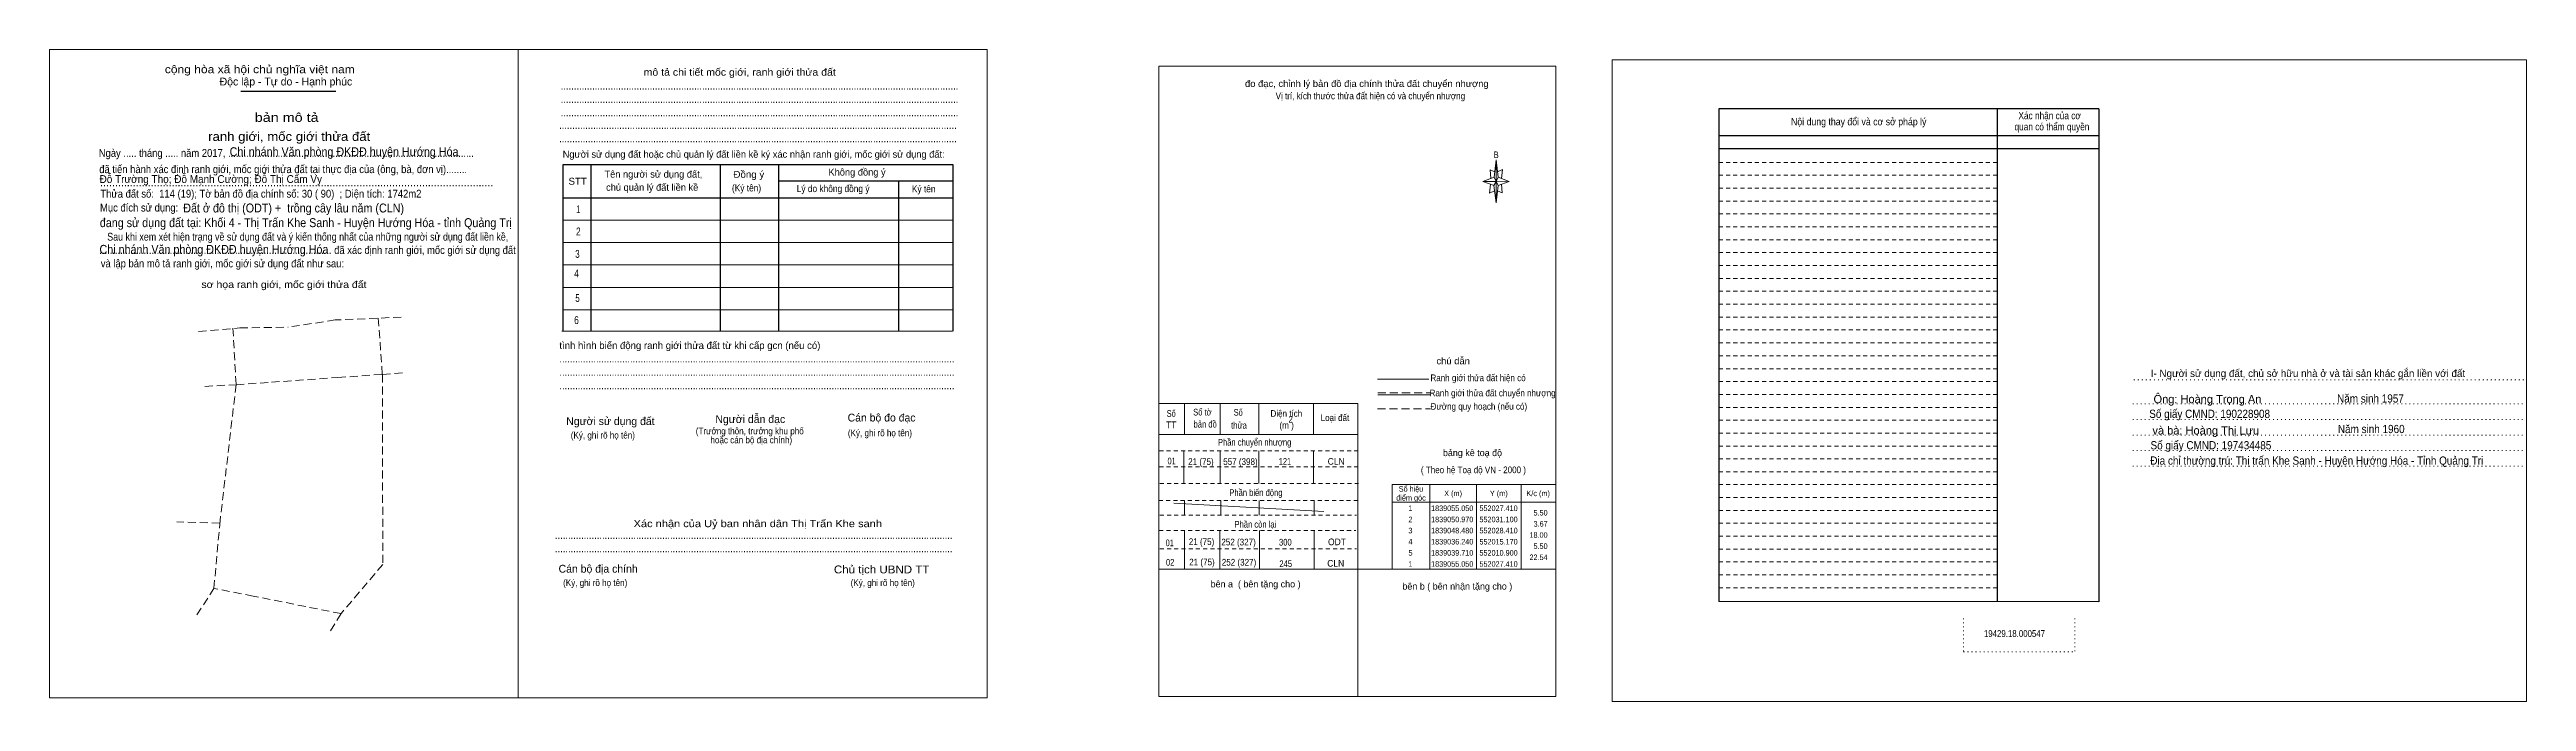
# Model space of a CAD drawing. Header units: metres. Extents: x 549942 to 551767, y 1838001 to 1838294.
# Drawn here: x 549942 to 551053, y 1838001 to 1838294 of the extents above; entities that cross this region are included whole.
import ezdxf
from ezdxf.enums import TextEntityAlignment as Align

# ---------------------------------------------------------------- set-up
doc = ezdxf.new("R2010")
doc.units = ezdxf.units.M
doc.header["$LTSCALE"] = 1.2
for name, pattern in [('DOTTED', [1.5, 0.3, -1.2]), ('MEDIUM_DASHED', [4.5, 3, -1.5]), ('SHORT_DASHED', [2.7, 1.5, -1.2])]:
    doc.linetypes.add(name, pattern=pattern)
for name, color, linetype, lineweight in [('1', 7, 'DOTTED', 13), ('10', 7, 'Continuous', 13), ('18', 7, 'Continuous', 25), ('2', 7, 'SHORT_DASHED', 13), ('28', 7, 'Continuous', 25), ('5', 7, 'Continuous', 13), ('63', 7, 'Continuous', 13), ('7', 7, 'Continuous', 13)]:
    doc.layers.add(name, color=color, linetype=linetype, lineweight=lineweight)
doc.layers.add('25', color=7, linetype='Continuous')

msp = doc.modelspace()

# ---------------------------------------------------------------- linework, layer by layer
at = {"layer": '1'}
for p, q in [((550877.24, 1838145.58), (551053.36, 1838145.58)), ((550876.68, 1838134.78), (551052.76, 1838134.78)), ((550876.68, 1838127.78), (551052.76, 1838127.78)), ((550876.68, 1838120.78), (551052.76, 1838120.78)), ((550876.68, 1838113.78), (551052.76, 1838113.78)), ((550876.68, 1838106.78), (551052.76, 1838106.78)), ((550800.8, 1838038.5), (550800.8, 1838023.5)), ((550850.76, 1838038.5), (550850.76, 1838023.5)), ((550800.8, 1838023.5), (550850.76, 1838023.5))]:
    msp.add_line(p, q, dxfattribs=at)
at = {"layer": '1', "linetype": 'Continuous'}
msp.add_line((550439.85, 1838120.97), (550528.65, 1838120.97), dxfattribs=at)
at = {"layer": '1', "linetype": 'SHORT_DASHED'}
for p, q in [((550439.85, 1838113.77), (550528.65, 1838113.77)), ((550439.85, 1838106.57), (550529.05, 1838106.57)), ((550439.65, 1838091.47), (550528.85, 1838091.47)), ((550440.05, 1838098.97), (550529.25, 1838098.97)), ((550440.05, 1838084.77), (550528.37, 1838084.77)), ((550439.81, 1838077.89), (550528.09, 1838077.89)), ((550440.05, 1838069.79), (550528.33, 1838069.79))]:
    msp.add_line(p, q, dxfattribs=at)
at = {"layer": '1', "linetype": 'Continuous'}
for points in [[(550439.65, 1838286.41), (550617.77, 1838286.41), (550617.77, 1838003.41), (550439.65, 1838003.41)], [(550643, 1838001.22), (551053.4, 1838001.22), (551053.4, 1838289.22), (550643, 1838289.22)], [(550643, 1838289.22), (551053.4, 1838289.22), (551053.4, 1838001.22), (550643, 1838001.22)], [(550643, 1838001.22), (551053.4, 1838001.22), (551053.4, 1838289.22), (550643, 1838289.22)]]:
    msp.add_lwpolyline(points, close=True, dxfattribs=at)
at = {"layer": '10', "linetype": 'MEDIUM_DASHED'}
for p, q in [((550008.55, 1838167.31), (550027.13, 1838168.87)), ((550027.13, 1838168.87), (550048.85, 1838169.19)), ((550089.29, 1838173.27), (550091.11, 1838148.03)), ((550024.05, 1838168.83), (550025.47, 1838143.39)), ((550071.15, 1838146.59), (550091.11, 1838148.03)), ((550091.11, 1838148.03), (550101.69, 1838148.79)), ((550011.45, 1838142.63), (550025.47, 1838143.39)), ((550025.47, 1838143.39), (550018.33, 1838082.51)), ((550018.21, 1838081.23), (549998.87, 1838081.83)), ((550018.33, 1838082.51), (550015.51, 1838051.95)), ((550007.93, 1838040.03), (550015.51, 1838051.95)), ((550072.59, 1838040.63), (550067.05, 1838031.59))]:
    msp.add_line(p, q, dxfattribs=at)
for points in [[(550099.57, 1838173.71), (550070.01, 1838172.43), (550048.85, 1838169.19)], [(550091.11, 1838148.03), (550091.33, 1838062.71), (550072.59, 1838040.63)], [(550025.47, 1838143.39), (550041.43, 1838144.51), (550071.15, 1838146.59)], [(550072.59, 1838040.63), (550033.17, 1838048.51), (550015.51, 1838051.95)]]:
    msp.add_lwpolyline(points, dxfattribs=at)
at = {"layer": '2', "linetype": 'Continuous', "lineweight": 25}
for p, q in [((550861.52, 1838267.14), (550691, 1838267.14)), ((550691, 1838267.14), (550691, 1838046.1)), ((550815.84, 1838267.14), (550815.92, 1838045.94)), ((550861.52, 1838255.06), (550691.2, 1838255.06)), ((550861.52, 1838249.3), (550691.2, 1838249.3))]:
    msp.add_line(p, q, dxfattribs=at)
at = {"layer": '2'}
for p, q in [((550815.84, 1838243.14), (550690.96, 1838243.14)), ((550815.84, 1838237.38), (550690.96, 1838237.38)), ((550815.84, 1838237.38), (550691, 1838237.38)), ((550815.84, 1838231.58), (550691, 1838231.58)), ((550815.84, 1838225.78), (550691, 1838225.78)), ((550815.84, 1838220.02), (550691, 1838220.02)), ((550815.84, 1838214.22), (550691, 1838214.22)), ((550815.84, 1838208.46), (550691, 1838208.46)), ((550815.88, 1838202.66), (550691, 1838202.66)), ((550815.88, 1838196.86), (550691, 1838196.86)), ((550815.88, 1838191.1), (550691, 1838191.1)), ((550815.88, 1838185.3), (550691, 1838185.3)), ((550815.88, 1838179.5), (550691, 1838179.5)), ((550815.88, 1838173.74), (550691, 1838173.74)), ((550815.88, 1838167.94), (550691, 1838167.94)), ((550815.88, 1838162.18), (550691, 1838162.18)), ((550815.88, 1838156.38), (550691, 1838156.38)), ((550815.88, 1838150.58), (550691, 1838150.58)), ((550815.88, 1838144.82), (550691, 1838144.82)), ((550815.88, 1838139.02), (550691, 1838139.02)), ((550815.88, 1838133.22), (550691, 1838133.22)), ((550815.88, 1838127.46), (550691, 1838127.46)), ((550815.92, 1838121.66), (550691, 1838121.66)), ((550815.92, 1838115.86), (550691, 1838115.86)), ((550815.92, 1838110.1), (550691, 1838110.1)), ((550815.92, 1838104.3), (550691, 1838104.3)), ((550815.92, 1838098.54), (550691, 1838098.54)), ((550815.92, 1838092.74), (550691, 1838092.74)), ((550815.92, 1838086.94), (550691, 1838086.94)), ((550815.92, 1838081.18), (550691, 1838081.18)), ((550815.92, 1838075.38), (550691, 1838075.38)), ((550815.92, 1838069.58), (550691, 1838069.58)), ((550815.92, 1838063.82), (550691, 1838063.82)), ((550815.92, 1838058.02), (550691, 1838058.02)), ((550815.92, 1838052.26), (550691, 1838052.26))]:
    msp.add_line(p, q, dxfattribs=at)
at = {"layer": '2', "linetype": 'Continuous', "lineweight": 25}
msp.add_lwpolyline([(550861.52, 1838267.14), (550861.44, 1838045.86), (550691, 1838046.1)], dxfattribs=at)
at = {"layer": '28', "lineweight": 13}
msp.add_line((550446.29, 1838090.15), (550513.63, 1838086.47), dxfattribs=at)
at = {"layer": '5'}
for p, q in [((550590.05, 1838236.57), (550590.97, 1838244.37)), ((550591.85, 1838236.57), (550596.85, 1838234.57)), ((550590.05, 1838232.77), (550585.05, 1838234.57)), ((550591.85, 1838232.77), (550590.97, 1838224.97)), ((550593.65, 1838229.57), (550591.57, 1838230.37)), ((550593.45, 1838233.37), (550593.65, 1838229.57)), ((550537.73, 1838145.93), (550560.73, 1838145.93)), ((550537.93, 1838138.81), (550561.73, 1838138.81)), ((550439.85, 1838134.97), (550528.85, 1838134.97)), ((550451.17, 1838134.97), (550451.17, 1838120.97)), ((550467.17, 1838134.97), (550467.17, 1838120.97)), ((550484.45, 1838134.97), (550484.45, 1838121.27)), ((550509.05, 1838134.97), (550509.05, 1838120.97)), ((550528.85, 1838134.97), (550528.85, 1838003.41)), ((550450.85, 1838113.77), (550450.85, 1838098.97)), ((550467.17, 1838113.77), (550467.17, 1838098.97)), ((550484.45, 1838113.77), (550484.45, 1838098.97)), ((550509.05, 1838113.77), (550509.05, 1838098.97)), ((550451.05, 1838091.47), (550451.05, 1838084.77)), ((550467.37, 1838091.47), (550467.37, 1838084.77)), ((550484.65, 1838091.47), (550484.65, 1838084.77)), ((550509.25, 1838091.47), (550509.25, 1838084.77)), ((550451.09, 1838077.89), (550451.09, 1838060.87)), ((550467.05, 1838077.89), (550467.05, 1838060.87)), ((550484.73, 1838077.89), (550484.73, 1838060.63)), ((550509.29, 1838077.89), (550509.29, 1838060.87)), ((550439.65, 1838060.61), (550617.77, 1838060.61))]:
    msp.add_line(p, q, dxfattribs=at)
at = {"layer": '5', "linetype": 'MEDIUM_DASHED'}
for p, q in [((550537.93, 1838139.81), (550561.53, 1838139.81)), ((550537.73, 1838132.61), (550561.53, 1838132.61))]:
    msp.add_line(p, q, dxfattribs=at)
at = {"layer": '5'}
for points in [[(550590.97, 1838234.57), (550590.05, 1838236.57), (550585.05, 1838234.57)], [(550590.37, 1838238.97), (550588.25, 1838239.77), (550588.57, 1838235.97)], [(550591.65, 1838238.97), (550593.85, 1838239.97), (550593.45, 1838235.97)], [(550588.45, 1838233.37), (550588.05, 1838229.37), (550590.25, 1838230.37)], [(550590.97, 1838234.57), (550591.85, 1838232.77), (550596.85, 1838234.57)]]:
    msp.add_lwpolyline(points, dxfattribs=at)
for points in [[(550590.97, 1838234.57), (550585.05, 1838234.57), (550590.05, 1838236.57), (550591.85, 1838232.77), (550596.85, 1838234.57), (550590.97, 1838234.77)], [(550590.97, 1838244.37), (550591.85, 1838236.57), (550590.97, 1838234.57)], [(550590.97, 1838234.57), (550590.97, 1838224.97), (550589.97, 1838232.77)]]:
    msp.add_lwpolyline(points, close=True, dxfattribs=at)
at = {"layer": '63'}
for p, q in [((550561.17, 1838098.61), (550561.17, 1838060.61)), ((550582.17, 1838098.61), (550582.17, 1838060.61)), ((550602.17, 1838098.61), (550602.17, 1838060.61)), ((550544.37, 1838090.61), (550617.77, 1838090.61))]:
    msp.add_line(p, q, dxfattribs=at)
msp.add_lwpolyline([(550544.37, 1838098.61), (550617.77, 1838098.61), (550617.77, 1838060.61), (550544.37, 1838060.61)], close=True, dxfattribs=at)
at = {"layer": '7', "lineweight": 25}
for p, q in [((550027.62, 1838275.18), (550070.17, 1838275.18)), ((550184.65, 1838242.06), (550184.65, 1838167.35)), ((550242.68, 1838241.76), (550242.68, 1838167.35)), ((550268.87, 1838241.76), (550268.87, 1838167.35)), ((550172.05, 1838227.21), (550347.34, 1838227.21)), ((550268.87, 1838234.84), (550347.34, 1838234.84)), ((550322.75, 1838234.84), (550322.75, 1838167.35))]:
    msp.add_line(p, q, dxfattribs=at)
at = {"layer": '7'}
for p, q in [((550172.05, 1838217.18), (550347.34, 1838217.18)), ((550172.05, 1838207.15), (550347.34, 1838207.15)), ((550172.05, 1838197.11), (550347.34, 1838197.11)), ((550172.05, 1838187.08), (550347.34, 1838187.08)), ((550172.05, 1838177.05), (550347.34, 1838177.05)), ((550171.74, 1838167.35), (550347.03, 1838167.35))]:
    msp.add_line(p, q, dxfattribs=at)
for points in [[(549941.75, 1838293.81), (550152.13, 1838293.81), (550152.13, 1838002.84), (549941.75, 1838002.84)], [(550152.13, 1838293.81), (550362.51, 1838293.81), (550362.51, 1838002.84), (550152.13, 1838002.84)], [(550152.13, 1838293.81), (550362.5, 1838293.81), (550362.5, 1838002.84), (550152.13, 1838002.84)]]:
    msp.add_lwpolyline(points, close=True, dxfattribs=at)
at = {"layer": '7', "lineweight": 25}
msp.add_lwpolyline([(550347.34, 1838167.35), (550347.34, 1838242.06), (550172.05, 1838242.06), (550172.05, 1838167.35)], dxfattribs=at)

# ---------------------------------------------------------------- texts
at = {"layer": '1', "width": 0.85}
msp.add_text('2', height=3, dxfattribs=at).set_placement((550498.78, 1838126.37), align=Align.CENTER)
at = {"layer": '18', "width": 0.85}
msp.add_text('19429.18.000547', height=3.1, dxfattribs=at).set_placement((550823.62, 1838030.14), align=Align.CENTER)
at = {"layer": '2'}
for s, width, p in [('Nội dung thay đổi và cơ sở pháp lý', 0.9, (550753.72, 1838259.82)), ('Nội dung thay đổi và cơ sở pháp lý', 0.9, (550753.72, 1838259.82)), (' quan có thẩm quyền', 0.85, (550839.93, 1838257.54)), (' quan có thẩm quyền', 0.85, (550839.93, 1838257.54)), ('Xác nhận của cơ', 0.85, (550839.39, 1838262.54)), ('Xác nhận của cơ', 0.85, (550839.39, 1838262.54))]:
    msp.add_text(s, height=3.261, dxfattribs=dict(at, width=width)).set_placement(p, align=Align.CENTER)
at = {"layer": '25', "width": 0.9}
for s, p in [('Chi nhánh Văn phòng ĐKĐĐ huyện Hướng Hóa', (550022.57, 1838245.95)), ('Đất ở đô thị (ODT) +  trồng cây lâu năm (CLN)', (550001.77, 1838220.69)), ('Chi nhánh Văn phòng ĐKĐĐ huyện Hướng Hóa', (549964.17, 1838202.13))]:
    msp.add_text(s, height=4, dxfattribs=at).set_placement(p)
at = {"layer": '28'}
for s, height, p in [('I- Người sử dụng đất, chủ sở hữu nhà ở và tài sản khác gắn liền với đất', 3.306, (550955.33, 1838146.82)), ('Ông: Hoàng Trọng An', 3.7, (550910.235, 1838135.08)), ('và bà: Hoàng Thị Lựu', 3.7, (550909.48, 1838121.02))]:
    msp.add_text(s, height=height, dxfattribs=at).set_placement(p, align=Align.CENTER)
at = {"layer": '28', "width": 0.9}
for s, p in [('Năm sinh 1957', (550983.395, 1838135.36)), ('Số giấy CMND: 190228908', (550911.215, 1838128.47)), ('Năm sinh 1960', (550983.74, 1838121.66)), ('Số giấy CMND: 197434485', (550911.79, 1838114.36)), ('Địa chỉ thường trú: Thị trấn Khe Sanh - Huyện Hướng Hóa - Tỉnh Quảng Trị', (550959.3, 1838107.48))]:
    msp.add_text(s, height=3.7, dxfattribs=at).set_placement(p, align=Align.CENTER)
at = {"layer": '5'}
for s, width, p in [('đo đạc, chỉnh lý bản đồ địa chính thửa đất chuyển nhượng', 1.05, (550532.95, 1838277.01)), ('Vị trí, kích thước thửa đất hiện có và chuyển nhượng', 0.9, (550534.55, 1838271.51)), ('B', 0.85, (550590.99, 1838245.07)), ('Ranh giới thửa đất hiện có ', 0.9, (550583.37, 1838144.97)), ('chú dẫn', 1.05, (550571.705, 1838152.53)), ('Ranh giới thửa đất chuyển nhượng', 0.9, (550589.395, 1838138.17)), ('Đường quy hoạch (nếu có)', 0.9, (550583.24, 1838132.17)), ('TT', 0.95, (550445.145, 1838123.87)), ('Số', 0.8, (550445.15, 1838128.97)), ('Số tờ', 0.85, (550459.155, 1838129.57)), ('bản đồ', 0.85, (550460.405, 1838124.17)), ('thửa', 0.85, (550475.575, 1838123.67)), ('Số', 0.8, (550475.23, 1838129.47)), ('Diện tích', 0.9, (550496.84, 1838128.97)), ('(m )', 0.9, (550496.985, 1838123.67)), ('Loại đất', 0.9, (550518.655, 1838127.07)), ('Phần chuyển nhượng', 0.85, (550482.6, 1838116.07)), ('01', 0.8, (550445.34, 1838107.67)), ('21 (75)', 0.9, (550458.505, 1838107.37)), ('557 (398)', 0.9, (550476.23, 1838107.37)), ('121', 0.8, (550496.2, 1838107.47)), ('CLN', 0.95, (550519.2, 1838107.47)), ('( Theo hệ Toạ độ VN - 2000 )', 0.9, (550580.805, 1838103.67)), ('Phần biến động', 0.85, (550483.16, 1838093.47)), ('Phần còn lại', 0.85, (550482.945, 1838079.23)), ('01', 0.8, (550444.5, 1838070.91)), ('21 (75)', 0.9, (550458.765, 1838071.43)), ('252 (327)', 0.9, (550475.39, 1838071.25)), ('300', 0.85, (550496.38, 1838071.19)), ('ODT', 0.95, (550519.56, 1838071.35)), ('02', 0.85, (550444.685, 1838062.17)), ('21 (75)', 0.9, (550458.965, 1838062.31)), ('252 (327)', 0.9, (550475.59, 1838062.21)), ('245', 0.85, (550496.55, 1838061.55)), ('CLN', 0.95, (550519, 1838061.73))]:
    msp.add_text(s, height=3, dxfattribs=dict(at, width=width)).set_placement(p, align=Align.CENTER)
for s, p in [('bảng kê toạ độ', (550580.375, 1838111.33)), ('bên a  ( bên tặng cho )', (550483.03, 1838052.41)), ('bên b ( bên nhận tặng cho )', (550573.57, 1838051.41))]:
    msp.add_text(s, height=3, dxfattribs=at).set_placement(p, align=Align.CENTER)
at = {"layer": '63'}
for s, width, p in [('điểm góc', 0.9, (550552.78, 1838091.37)), ('Số hiệu', 0.85, (550552.78, 1838095.37)), ('X (m)', 0.95, (550571.67, 1838093.37)), ('Y (m)', 0.95, (550592.185, 1838093.37)), ('K/c (m)', 0.95, (550609.86, 1838093.37)), (' 2', 0.85, (550552.08, 1838081.67)), (' 1', 0.75, (550552.065, 1838086.67)), ('1839055.050', 0.85, (550571.27, 1838086.67)), ('1839050.970', 0.85, (550571.27, 1838081.67)), ('552027.410', 0.85, (550592.075, 1838086.67)), ('552031.100', 0.85, (550592.075, 1838081.67)), (' 4', 0.85, (550552.065, 1838071.67)), (' 3', 0.8, (550552.06, 1838076.67)), (' 5', 0.8, (550552.08, 1838066.67)), ('1839048.480', 0.85, (550571.27, 1838076.67)), ('1839036.240', 0.85, (550571.27, 1838071.67)), ('1839039.710', 0.85, (550571.27, 1838066.67)), ('552028.410', 0.85, (550592.075, 1838076.67)), ('552015.170', 0.85, (550592.075, 1838071.67)), ('552010.900', 0.85, (550592.075, 1838066.67)), (' 1', 0.75, (550552.065, 1838061.67)), ('1839055.050', 0.85, (550571.27, 1838061.67)), ('552027.410', 0.85, (550592.075, 1838061.67))]:
    msp.add_text(s, height=2.5, dxfattribs=dict(at, width=width)).set_placement(p, align=Align.CENTER)
at = {"layer": '63', "width": 0.85}
for s, p in [('5.50', (550614.08, 1838084.67)), ('3.67', (550614.09, 1838079.67)), ('18.00', (550614.07, 1838074.67)), ('5.50', (550614.08, 1838069.67)), ('22.54', (550614.07, 1838064.67))]:
    msp.add_text(s, height=2.5, dxfattribs=at).set_placement(p, align=Align.RIGHT)
at = {"layer": '7'}
for s, height, width, p in [('cộng hòa xã hội chủ nghĩa việt nam', 3.511, 1.15, (549993.49, 1838283.19)), ('........................................................................................................................................................', 3.511, 0.9, (550171.17, 1838275.87)), ('........................................................................................................................................................', 3.511, 0.9, (550171.17, 1838269.85)), ('........................................................................................................................................................', 3.511, 0.9, (550170.45, 1838258.17)), ('........................................................................................................................................................', 3.511, 0.9, (550171.17, 1838263.83)), ('Ngày ..... tháng ..... năm 2017, ..............................................................................................', 3.51, 0.9, (549963.85, 1838245.63)), ('........................................................................................................................................................', 3.511, 0.9, (550170.45, 1838252.15)), ('Đỗ Trường Thọ; Đỗ Mạnh Cường; Đỗ Thị Cẩm Vy', 3.52, 0.95, (549964.21, 1838233.93)), (' đã tiến hành xác định ranh giới, mốc giới thửa đất tại thực địa của (ông, bà, đơn vị)........', 3.512, 0.9, (549962.89, 1838238.35)), ('STT', 3.11, 1.05, (550174.65, 1838233.13)), ('Đồng ý', 3.11, 1.05, (550248.69, 1838236.23)), ('Thửa đất số:  114 (19); Tờ bản đồ địa chính số: 30 ( 90)  ; Diện tích: 1742m2', 3.52, 0.9, (549964.57, 1838227.35)), ('Mục đích sử dụng:', 3.52, 0.9, (549964.41, 1838221.11)), ('....................................................................................................................................', 4, 0.9, (549964.41, 1838232.35)), ('(Ký tên)', 3.11, 0.9, (550248.01, 1838230.13)), ('Lý do không đồng ý', 3.11, 0.9, (550277.09, 1838229.83)), ('Ký tên', 3.11, 0.9, (550328.77, 1838229.71)), ('đang sử dụng đất tại: Khối 4 - Thị Trấn Khe Sanh - Huyện Hướng Hóa - tỉnh Quảng Trị', 4, 0.9, (549964.33, 1838214.11)), ('......................................................................................... đã xác định ranh giới, mốc giới sử dụng đất', 3.504, 0.9, (549964.05, 1838202.07)), ('Sau khi xem xét hiện trạng về sử dụng đất và ý kiến thống nhất của những người sử dụng đất liền kề,', 3.512, 0.85, (549967.65, 1838208.05)), (' và lập bản mô tả ranh giới, mốc giới sử dụng đất như sau:', 3.512, 0.9, (549963.57, 1838196.05)), ('.......................................................................................................................................................', 3.511, 0.9, (550170.57, 1838153.39)), ('.......................................................................................................................................................', 3.511, 0.9, (550170.57, 1838147.37)), ('.......................................................................................................................................................', 3.511, 0.9, (550170.57, 1838141.35)), ('(Ký, ghi rõ họ tên)', 3.01, 0.9, (550175.69, 1838119.23)), ('(Ký, ghi rõ họ tên)', 3.01, 0.9, (550300.05, 1838120.23)), ('........................................................................................................................................................', 3.511, 0.9, (550168.57, 1838074.17)), ('........................................................................................................................................................', 3.511, 0.9, (550168.57, 1838068.15)), ('Chủ tịch UBND TT', 3.52, 1.1, (550293.77, 1838058.71)), ('(Ký, ghi rõ họ tên)', 3.01, 0.9, (550172.25, 1838053.01)), ('(Ký, ghi rõ họ tên)', 3.01, 0.9, (550301.29, 1838053.01))]:
    msp.add_text(s, height=height, dxfattribs=dict(at, width=width)).set_placement(p)
for s, height, p in [('Độc lập - Tự do - Hạnh phúc', 3.511, (550018.09, 1838277.69)), ('Người sử dụng đất hoặc chủ quản lý đất liền kề ký xác nhận ranh giới, mốc giới sử dụng đất:', 3.11, (550172.05, 1838245.27)), ('Tên người sử dụng đất,', 3.11, (550190.81, 1838236.33)), ('Không đồng ý', 3.11, (550291.33, 1838237.25)), ('chủ quản lý đất liền kề', 3.11, (550191.53, 1838230.41)), ('tình hình biến động ranh giới thửa đất từ khi cấp gcn (nếu có)', 3.21, (550170.57, 1838159.41)), ('Người sử dụng đất', 3.512, (550173.65, 1838125.27)), ('Người dẫn đạc', 3.52, (550240.57, 1838126.19)), ('Cán bộ đo đạc', 3.504, (550299.93, 1838126.87)), ('Cán bộ địa chính', 3.512, (550170.21, 1838059.03))]:
    msp.add_text(s, height=height, dxfattribs=at).set_placement(p)
for s, height, width, p in [('mô tả chi tiết mốc giới, ranh giới thửa đất', 3.21, 1.1, (550251.505, 1838282.07)), ('bản mô tả', 4.014, 1.2, (550048.19, 1838261.33)), ('ranh giới, mốc giới thửa đất', 4.014, 1.1, (550049.315, 1838252.79)), ('2', 3.512, 0.8, (550179.085, 1838210.41)), ('1', 3.512, 0.7, (550179.06, 1838220.43)), ('3', 3.512, 0.75, (550178.68, 1838200.33)), ('4', 3.512, 0.8, (550178.295, 1838191.57)), ('sơ họa ranh giới, mốc giới thửa đất', 3.21, 1.1, (550046.96, 1838186.77)), ('5', 3.512, 0.75, (550178.705, 1838180.55)), ('6', 3.512, 0.8, (550178.245, 1838170.61)), ('(Trưởng thôn, trưởng khu phố', 3.01, 0.9, (550256.01, 1838121.11)), ('hoặc cán bộ địa chính)', 3.01, 0.9, (550256.695, 1838117.09)), ('Xác nhận của Uỷ ban nhân dân Thị Trấn Khe sanh', 3.22, 1.15, (550259.61, 1838079.45))]:
    msp.add_text(s, height=height, dxfattribs=dict(at, width=width)).set_placement(p, align=Align.CENTER)

doc.saveas('drawing.dxf')
